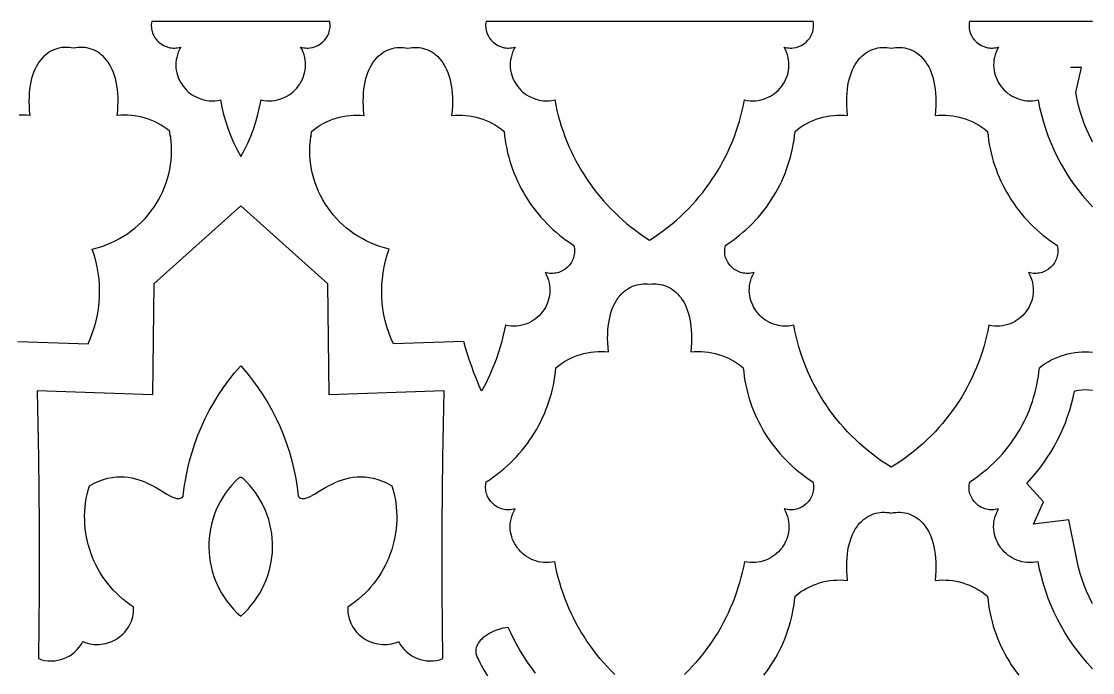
# Model space of a CAD drawing. Extents: x 50 to 3710, y -977 to -877.
# Drawn here: x 2811.5 to 2896.7, y -928.9 to -877.1 of the extents above; entities that cross this region are included whole.
import ezdxf

# ---------------------------------------------------------------- set-up
doc = ezdxf.new("R2010")
doc.units = 0
doc.layers.add('LAYER_1', color=18, linetype='CONTINUOUS')

msp = doc.modelspace()

# ---------------------------------------------------------------- linework, layer by layer
at = {"layer": 'LAYER_1'}
for points in [[(2828.916, -887.839), (2829.208, -887.304), (2829.473, -886.759), (2829.71, -886.205), (2829.922, -885.643), (2830.109, -885.074), (2830.273, -884.497), (2830.413, -883.913), (2830.532, -883.322), (2830.76, -883.364), (2830.984, -883.389), (2831.205, -883.396), (2831.421, -883.387), (2831.632, -883.362), (2831.838, -883.322), (2832.038, -883.268), (2832.232, -883.2), (2832.419, -883.119), (2832.599, -883.025), (2832.771, -882.92), (2832.934, -882.803), (2833.089, -882.675), (2833.235, -882.538), (2833.37, -882.392), (2833.495, -882.237), (2833.61, -882.074), (2833.713, -881.904), (2833.804, -881.727), (2833.883, -881.544), (2833.949, -881.356), (2834.002, -881.163), (2834.041, -880.966), (2834.065, -880.766), (2834.075, -880.563), (2834.07, -880.358), (2834.048, -880.151), (2834.011, -879.944), (2833.956, -879.736), (2833.884, -879.529), (2833.795, -879.323), (2833.687, -879.119), (2833.81, -879.152), (2833.932, -879.176), (2834.053, -879.191), (2834.174, -879.199), (2834.293, -879.198), (2834.41, -879.19), (2834.638, -879.151), (2834.856, -879.085), (2835.062, -878.992), (2835.254, -878.876), (2835.43, -878.738), (2835.588, -878.58), (2835.725, -878.404), (2835.839, -878.213), (2835.929, -878.007), (2835.964, -877.899), (2835.992, -877.789), (2836.013, -877.676), (2836.027, -877.561), (2836.032, -877.444), (2836.03, -877.325), (2836.019, -877.205), (2836, -877.083), (2828.916, -877.083), (2821.832, -877.083), (2821.813, -877.205), (2821.802, -877.325), (2821.8, -877.444), (2821.806, -877.561), (2821.819, -877.676), (2821.84, -877.789), (2821.903, -878.007), (2821.993, -878.213), (2822.108, -878.404), (2822.245, -878.58), (2822.402, -878.738), (2822.578, -878.876), (2822.77, -878.992), (2822.976, -879.085), (2823.195, -879.151), (2823.308, -879.174), (2823.423, -879.19), (2823.54, -879.198), (2823.659, -879.199), (2823.779, -879.191), (2823.9, -879.176), (2824.023, -879.152), (2824.146, -879.119), (2824.038, -879.323), (2823.948, -879.529), (2823.876, -879.736), (2823.822, -879.944), (2823.784, -880.151), (2823.763, -880.358), (2823.757, -880.563), (2823.767, -880.766), (2823.792, -880.966), (2823.83, -881.163), (2823.883, -881.356), (2823.949, -881.544), (2824.028, -881.727), (2824.12, -881.904), (2824.223, -882.074), (2824.337, -882.237), (2824.462, -882.392), (2824.598, -882.538), (2824.743, -882.675), (2824.898, -882.803), (2825.061, -882.92), (2825.233, -883.025), (2825.413, -883.119), (2825.6, -883.2), (2825.794, -883.268), (2825.994, -883.322), (2826.2, -883.362), (2826.412, -883.387), (2826.628, -883.396), (2826.848, -883.389), (2827.073, -883.364), (2827.3, -883.322), (2827.419, -883.913), (2827.56, -884.497), (2827.723, -885.074), (2827.91, -885.643), (2828.122, -886.205), (2828.359, -886.759), (2828.624, -887.304)], [(2861.452, -894.488), (2861.829, -894.241), (2862.197, -893.985), (2862.557, -893.722), (2862.908, -893.451), (2863.251, -893.172), (2863.585, -892.885), (2863.91, -892.591), (2864.227, -892.29), (2864.535, -891.982), (2864.834, -891.667), (2865.124, -891.345), (2865.405, -891.017), (2865.677, -890.682), (2865.939, -890.341), (2866.193, -889.994), (2866.436, -889.641), (2866.671, -889.283), (2866.896, -888.918), (2867.111, -888.548), (2867.317, -888.173), (2867.512, -887.793), (2867.698, -887.408), (2867.875, -887.019), (2868.041, -886.624), (2868.197, -886.225), (2868.342, -885.822), (2868.478, -885.415), (2868.603, -885.004), (2868.718, -884.589), (2868.823, -884.17), (2868.917, -883.748), (2869, -883.322), (2869.228, -883.364), (2869.452, -883.389), (2869.672, -883.396), (2869.889, -883.387), (2870.1, -883.362), (2870.306, -883.322), (2870.506, -883.268), (2870.7, -883.2), (2870.887, -883.119), (2871.067, -883.025), (2871.239, -882.92), (2871.402, -882.803), (2871.557, -882.675), (2871.702, -882.538), (2871.838, -882.392), (2871.963, -882.237), (2872.078, -882.074), (2872.181, -881.904), (2872.272, -881.727), (2872.351, -881.544), (2872.417, -881.356), (2872.47, -881.163), (2872.509, -880.966), (2872.533, -880.766), (2872.543, -880.563), (2872.538, -880.358), (2872.516, -880.151), (2872.479, -879.944), (2872.424, -879.736), (2872.352, -879.529), (2872.263, -879.323), (2872.155, -879.119), (2872.278, -879.152), (2872.4, -879.176), (2872.521, -879.191), (2872.642, -879.199), (2872.76, -879.198), (2872.878, -879.19), (2873.106, -879.151), (2873.324, -879.085), (2873.53, -878.992), (2873.722, -878.876), (2873.898, -878.738), (2874.055, -878.58), (2874.193, -878.404), (2874.307, -878.213), (2874.397, -878.007), (2874.432, -877.899), (2874.46, -877.789), (2874.481, -877.676), (2874.494, -877.561), (2874.5, -877.444), (2874.498, -877.325), (2874.487, -877.205), (2874.468, -877.083), (2848.436, -877.083), (2848.417, -877.205), (2848.406, -877.325), (2848.404, -877.444), (2848.41, -877.561), (2848.423, -877.676), (2848.444, -877.789), (2848.507, -878.007), (2848.597, -878.213), (2848.712, -878.404), (2848.849, -878.58), (2849.006, -878.738), (2849.182, -878.876), (2849.374, -878.992), (2849.58, -879.085), (2849.799, -879.151), (2849.911, -879.174), (2850.027, -879.19), (2850.144, -879.198), (2850.263, -879.199), (2850.383, -879.191), (2850.504, -879.176), (2850.627, -879.152), (2850.75, -879.119), (2850.642, -879.323), (2850.552, -879.529), (2850.48, -879.736), (2850.426, -879.944), (2850.388, -880.151), (2850.367, -880.358), (2850.361, -880.563), (2850.371, -880.766), (2850.396, -880.966), (2850.434, -881.163), (2850.487, -881.356), (2850.553, -881.544), (2850.632, -881.727), (2850.723, -881.904), (2850.827, -882.074), (2850.941, -882.237), (2851.066, -882.392), (2851.202, -882.538), (2851.347, -882.675), (2851.502, -882.803), (2851.665, -882.92), (2851.837, -883.025), (2852.017, -883.119), (2852.204, -883.2), (2852.398, -883.268), (2852.598, -883.322), (2852.804, -883.362), (2853.016, -883.387), (2853.232, -883.396), (2853.452, -883.389), (2853.677, -883.364), (2853.904, -883.322), (2853.988, -883.748), (2854.082, -884.17), (2854.186, -884.589), (2854.301, -885.004), (2854.426, -885.415), (2854.562, -885.822), (2854.708, -886.225), (2854.864, -886.624), (2855.03, -887.019), (2855.206, -887.408), (2855.392, -887.793), (2855.588, -888.173), (2855.793, -888.548), (2856.008, -888.918), (2856.233, -889.283), (2856.468, -889.641), (2856.712, -889.994), (2856.965, -890.341), (2857.227, -890.682), (2857.499, -891.017), (2857.78, -891.345), (2858.07, -891.667), (2858.369, -891.982), (2858.677, -892.29), (2858.994, -892.591), (2859.319, -892.885), (2859.654, -893.172), (2859.996, -893.451), (2860.348, -893.722), (2860.707, -893.985), (2861.076, -894.241)], [(2848.077, -906.496), (2847.868, -906.013), (2847.668, -905.525), (2847.477, -905.034), (2847.295, -904.54), (2847.122, -904.042), (2846.958, -903.541), (2846.804, -903.038), (2846.659, -902.531), (2841.066, -902.734), (2840.87, -902.285), (2840.697, -901.829), (2840.547, -901.366), (2840.421, -900.899), (2840.317, -900.427), (2840.238, -899.951), (2840.181, -899.473), (2840.148, -898.993), (2840.139, -898.512), (2840.153, -898.031), (2840.19, -897.55), (2840.252, -897.071), (2840.336, -896.595), (2840.445, -896.122), (2840.577, -895.652), (2840.733, -895.188), (2840.35, -895.091), (2839.975, -894.977), (2839.61, -894.846), (2839.253, -894.7), (2838.907, -894.538), (2838.571, -894.361), (2838.245, -894.17), (2837.929, -893.966), (2837.625, -893.747), (2837.333, -893.516), (2837.052, -893.273), (2836.784, -893.018), (2836.528, -892.751), (2836.285, -892.473), (2836.055, -892.186), (2835.838, -891.888), (2835.636, -891.581), (2835.448, -891.265), (2835.274, -890.941), (2835.116, -890.609), (2834.972, -890.269), (2834.845, -889.923), (2834.733, -889.57), (2834.638, -889.212), (2834.559, -888.848), (2834.498, -888.479), (2834.454, -888.106), (2834.427, -887.729), (2834.419, -887.349), (2834.429, -886.966), (2834.458, -886.581), (2834.506, -886.194), (2834.506, -886.269), (2834.519, -886.202), (2834.558, -885.829), (2834.779, -885.652), (2835.007, -885.488), (2835.243, -885.335), (2835.485, -885.196), (2835.734, -885.069), (2835.988, -884.956), (2836.248, -884.855), (2836.513, -884.768), (2836.782, -884.694), (2837.054, -884.634), (2837.33, -884.588), (2837.608, -884.556), (2837.888, -884.538), (2838.17, -884.534), (2838.452, -884.544), (2838.735, -884.569), (2838.7, -884.181), (2838.679, -883.808), (2838.672, -883.451), (2838.677, -883.109), (2838.696, -882.783), (2838.726, -882.471), (2838.769, -882.174), (2838.822, -881.893), (2838.886, -881.625), (2838.96, -881.373), (2839.045, -881.134), (2839.138, -880.91), (2839.24, -880.7), (2839.351, -880.504), (2839.469, -880.322), (2839.595, -880.154), (2839.728, -879.999), (2839.867, -879.857), (2840.012, -879.729), (2840.162, -879.614), (2840.318, -879.512), (2840.477, -879.423), (2840.641, -879.347), (2840.809, -879.283), (2840.979, -879.232), (2841.153, -879.193), (2841.328, -879.167), (2841.505, -879.152), (2841.682, -879.15), (2841.861, -879.159), (2842.04, -879.18), (2842.218, -879.212), (2842.397, -879.18), (2842.576, -879.159), (2842.754, -879.15), (2842.932, -879.152), (2843.109, -879.167), (2843.284, -879.193), (2843.457, -879.232), (2843.628, -879.283), (2843.795, -879.347), (2843.959, -879.423), (2844.119, -879.512), (2844.275, -879.614), (2844.425, -879.729), (2844.57, -879.857), (2844.709, -879.999), (2844.842, -880.154), (2844.968, -880.322), (2845.086, -880.504), (2845.196, -880.7), (2845.299, -880.91), (2845.392, -881.134), (2845.476, -881.373), (2845.551, -881.625), (2845.615, -881.893), (2845.668, -882.174), (2845.71, -882.471), (2845.741, -882.783), (2845.759, -883.109), (2845.765, -883.451), (2845.757, -883.808), (2845.736, -884.181), (2845.701, -884.569), (2845.984, -884.544), (2846.267, -884.534), (2846.549, -884.538), (2846.829, -884.556), (2847.107, -884.588), (2847.382, -884.634), (2847.655, -884.694), (2847.924, -884.768), (2848.188, -884.855), (2848.448, -884.956), (2848.703, -885.069), (2848.952, -885.196), (2849.194, -885.335), (2849.43, -885.488), (2849.658, -885.652), (2849.878, -885.829), (2849.914, -886.175), (2849.96, -886.519), (2850.016, -886.86), (2850.081, -887.199), (2850.156, -887.535), (2850.241, -887.868), (2850.335, -888.198), (2850.438, -888.524), (2850.55, -888.847), (2850.672, -889.167), (2850.802, -889.482), (2850.941, -889.794), (2851.089, -890.101), (2851.246, -890.404), (2851.411, -890.702), (2851.585, -890.995), (2851.767, -891.284), (2851.957, -891.567), (2852.155, -891.845), (2852.361, -892.118), (2852.575, -892.385), (2852.797, -892.646), (2853.027, -892.902), (2853.264, -893.151), (2853.508, -893.393), (2853.76, -893.629), (2854.019, -893.859), (2854.285, -894.082), (2854.559, -894.297), (2854.839, -894.505), (2855.126, -894.706), (2855.419, -894.9), (2855.447, -895.026), (2855.466, -895.151), (2855.475, -895.274), (2855.476, -895.396), (2855.469, -895.517), (2855.453, -895.634), (2855.43, -895.75), (2855.399, -895.863), (2855.361, -895.972), (2855.315, -896.079), (2855.205, -896.281), (2855.07, -896.466), (2854.913, -896.634), (2854.736, -896.78), (2854.541, -896.904), (2854.331, -897.003), (2854.221, -897.043), (2854.108, -897.075), (2853.993, -897.1), (2853.874, -897.118), (2853.754, -897.128), (2853.632, -897.13), (2853.508, -897.123), (2853.384, -897.108), (2853.258, -897.083), (2853.131, -897.05), (2853.239, -897.254), (2853.329, -897.46), (2853.401, -897.667), (2853.455, -897.874), (2853.493, -898.082), (2853.514, -898.288), (2853.52, -898.493), (2853.51, -898.696), (2853.485, -898.897), (2853.446, -899.094), (2853.394, -899.286), (2853.328, -899.475), (2853.249, -899.657), (2853.157, -899.834), (2853.054, -900.005), (2852.94, -900.167), (2852.815, -900.322), (2852.679, -900.469), (2852.534, -900.606), (2852.379, -900.733), (2852.215, -900.85), (2852.044, -900.956), (2851.864, -901.049), (2851.677, -901.13), (2851.483, -901.199), (2851.283, -901.253), (2851.077, -901.293), (2850.865, -901.318), (2850.649, -901.327), (2850.429, -901.319), (2850.204, -901.295), (2849.976, -901.253), (2849.835, -901.945), (2849.666, -902.628), (2849.469, -903.301), (2849.244, -903.964), (2848.992, -904.616), (2848.714, -905.255), (2848.409, -905.883)], [(2880.685, -879.212), (2880.863, -879.18), (2881.042, -879.159), (2881.221, -879.15), (2881.399, -879.152), (2881.575, -879.167), (2881.751, -879.193), (2881.924, -879.232), (2882.094, -879.283), (2882.262, -879.347), (2882.426, -879.423), (2882.586, -879.512), (2882.741, -879.614), (2882.891, -879.729), (2883.036, -879.857), (2883.176, -879.999), (2883.308, -880.154), (2883.434, -880.322), (2883.552, -880.504), (2883.663, -880.7), (2883.765, -880.91), (2883.859, -881.134), (2883.943, -881.373), (2884.017, -881.625), (2884.081, -881.893), (2884.135, -882.174), (2884.177, -882.471), (2884.207, -882.783), (2884.226, -883.109), (2884.231, -883.451), (2884.224, -883.808), (2884.203, -884.181), (2884.168, -884.569), (2884.451, -884.544), (2884.733, -884.534), (2885.015, -884.538), (2885.295, -884.556), (2885.573, -884.588), (2885.849, -884.634), (2886.121, -884.694), (2886.39, -884.768), (2886.655, -884.855), (2886.915, -884.956), (2887.169, -885.069), (2887.418, -885.196), (2887.661, -885.335), (2887.896, -885.488), (2888.124, -885.652), (2888.345, -885.829), (2888.381, -886.175), (2888.427, -886.519), (2888.482, -886.86), (2888.548, -887.199), (2888.623, -887.535), (2888.707, -887.868), (2888.801, -888.198), (2888.904, -888.524), (2889.017, -888.847), (2889.138, -889.167), (2889.269, -889.482), (2889.408, -889.794), (2889.556, -890.101), (2889.713, -890.404), (2889.878, -890.702), (2890.051, -890.995), (2890.233, -891.284), (2890.423, -891.567), (2890.622, -891.845), (2890.828, -892.118), (2891.042, -892.385), (2891.264, -892.646), (2891.493, -892.902), (2891.73, -893.151), (2891.975, -893.393), (2892.227, -893.629), (2892.486, -893.859), (2892.752, -894.082), (2893.025, -894.297), (2893.305, -894.505), (2893.592, -894.706), (2893.886, -894.9), (2893.914, -895.026), (2893.932, -895.151), (2893.942, -895.274), (2893.943, -895.396), (2893.935, -895.517), (2893.92, -895.634), (2893.896, -895.75), (2893.865, -895.863), (2893.827, -895.972), (2893.782, -896.079), (2893.671, -896.281), (2893.537, -896.466), (2893.379, -896.634), (2893.202, -896.78), (2893.008, -896.904), (2892.798, -897.003), (2892.688, -897.043), (2892.575, -897.075), (2892.459, -897.1), (2892.341, -897.118), (2892.221, -897.128), (2892.099, -897.13), (2891.975, -897.123), (2891.85, -897.108), (2891.724, -897.083), (2891.598, -897.05), (2891.706, -897.254), (2891.795, -897.46), (2891.867, -897.667), (2891.922, -897.874), (2891.959, -898.082), (2891.981, -898.288), (2891.986, -898.493), (2891.976, -898.696), (2891.952, -898.897), (2891.913, -899.094), (2891.86, -899.286), (2891.794, -899.475), (2891.715, -899.657), (2891.624, -899.834), (2891.521, -900.005), (2891.406, -900.167), (2891.281, -900.322), (2891.146, -900.469), (2891, -900.606), (2890.845, -900.733), (2890.682, -900.85), (2890.51, -900.956), (2890.33, -901.049), (2890.143, -901.13), (2889.949, -901.199), (2889.749, -901.253), (2889.543, -901.293), (2889.332, -901.318), (2889.116, -901.327), (2888.895, -901.319), (2888.671, -901.295), (2888.443, -901.253), (2888.358, -901.686), (2888.262, -902.115), (2888.156, -902.541), (2888.038, -902.962), (2887.91, -903.38), (2887.771, -903.794), (2887.621, -904.204), (2887.461, -904.609), (2887.291, -905.01), (2887.11, -905.405), (2886.919, -905.796), (2886.718, -906.182), (2886.507, -906.562), (2886.286, -906.937), (2886.055, -907.306), (2885.814, -907.669), (2885.563, -908.027), (2885.302, -908.378), (2885.032, -908.723), (2884.753, -909.061), (2884.464, -909.393), (2884.165, -909.718), (2883.858, -910.035), (2883.541, -910.346), (2883.215, -910.649), (2882.88, -910.945), (2882.536, -911.233), (2882.183, -911.513), (2881.821, -911.785), (2881.451, -912.048), (2881.072, -912.304), (2880.685, -912.551), (2880.297, -912.304), (2879.918, -912.048), (2879.548, -911.785), (2879.187, -911.513), (2878.834, -911.233), (2878.49, -910.945), (2878.155, -910.649), (2877.829, -910.346), (2877.512, -910.035), (2877.204, -909.718), (2876.906, -909.393), (2876.617, -909.061), (2876.337, -908.723), (2876.067, -908.378), (2875.807, -908.027), (2875.556, -907.669), (2875.315, -907.306), (2875.084, -906.937), (2874.863, -906.562), (2874.651, -906.182), (2874.45, -905.796), (2874.259, -905.405), (2874.079, -905.01), (2873.908, -904.609), (2873.748, -904.204), (2873.599, -903.794), (2873.46, -903.38), (2873.331, -902.962), (2873.214, -902.541), (2873.107, -902.115), (2873.011, -901.686), (2872.927, -901.253), (2872.699, -901.295), (2872.475, -901.319), (2872.254, -901.327), (2872.038, -901.318), (2871.826, -901.293), (2871.62, -901.253), (2871.42, -901.199), (2871.226, -901.13), (2871.039, -901.049), (2870.86, -900.956), (2870.688, -900.85), (2870.524, -900.733), (2870.369, -900.606), (2870.224, -900.469), (2870.089, -900.322), (2869.963, -900.167), (2869.849, -900.005), (2869.746, -899.834), (2869.655, -899.657), (2869.576, -899.475), (2869.51, -899.286), (2869.457, -899.094), (2869.418, -898.897), (2869.393, -898.696), (2869.383, -898.493), (2869.389, -898.288), (2869.41, -898.082), (2869.448, -897.874), (2869.503, -897.667), (2869.574, -897.46), (2869.664, -897.254), (2869.772, -897.05), (2869.645, -897.083), (2869.52, -897.108), (2869.395, -897.123), (2869.271, -897.13), (2869.149, -897.128), (2869.029, -897.118), (2868.911, -897.1), (2868.795, -897.075), (2868.682, -897.043), (2868.572, -897.003), (2868.362, -896.904), (2868.167, -896.78), (2867.99, -896.634), (2867.833, -896.466), (2867.698, -896.281), (2867.588, -896.079), (2867.543, -895.972), (2867.504, -895.863), (2867.473, -895.75), (2867.45, -895.634), (2867.434, -895.517), (2867.427, -895.396), (2867.428, -895.274), (2867.437, -895.151), (2867.456, -895.026), (2867.484, -894.9), (2867.778, -894.706), (2868.064, -894.505), (2868.345, -894.297), (2868.618, -894.082), (2868.884, -893.859), (2869.143, -893.629), (2869.395, -893.393), (2869.639, -893.151), (2869.876, -892.902), (2870.106, -892.646), (2870.328, -892.385), (2870.542, -892.118), (2870.748, -891.845), (2870.946, -891.567), (2871.136, -891.284), (2871.318, -890.995), (2871.492, -890.702), (2871.657, -890.404), (2871.814, -890.101), (2871.962, -889.794), (2872.101, -889.482), (2872.231, -889.167), (2872.353, -888.847), (2872.465, -888.524), (2872.568, -888.198), (2872.662, -887.868), (2872.747, -887.535), (2872.822, -887.199), (2872.887, -886.86), (2872.943, -886.519), (2872.989, -886.175), (2873.025, -885.829), (2873.245, -885.652), (2873.473, -885.488), (2873.709, -885.335), (2873.952, -885.196), (2874.2, -885.069), (2874.455, -884.956), (2874.715, -884.855), (2874.979, -884.768), (2875.248, -884.694), (2875.521, -884.634), (2875.796, -884.588), (2876.074, -884.556), (2876.355, -884.538), (2876.636, -884.534), (2876.919, -884.544), (2877.202, -884.569), (2877.167, -884.181), (2877.146, -883.808), (2877.138, -883.451), (2877.144, -883.109), (2877.162, -882.783), (2877.193, -882.471), (2877.235, -882.174), (2877.288, -881.893), (2877.353, -881.625), (2877.427, -881.373), (2877.511, -881.134), (2877.604, -880.91), (2877.707, -880.7), (2877.817, -880.504), (2877.936, -880.322), (2878.061, -880.154), (2878.194, -879.999), (2878.333, -879.857), (2878.478, -879.729), (2878.629, -879.614), (2878.784, -879.512), (2878.944, -879.423), (2879.108, -879.347), (2879.275, -879.283), (2879.446, -879.232), (2879.619, -879.193), (2879.794, -879.167), (2879.971, -879.152), (2880.149, -879.15), (2880.328, -879.159), (2880.506, -879.18)], [(2880.685, -879.212), (2880.863, -879.18), (2881.042, -879.159), (2881.221, -879.15), (2881.399, -879.152), (2881.575, -879.167), (2881.751, -879.193), (2881.924, -879.232), (2882.094, -879.283), (2882.262, -879.347), (2882.426, -879.423), (2882.586, -879.512), (2882.741, -879.614), (2882.891, -879.729), (2883.036, -879.857), (2883.176, -879.999), (2883.308, -880.154), (2883.434, -880.322), (2883.552, -880.504), (2883.663, -880.7), (2883.765, -880.91), (2883.859, -881.134), (2883.943, -881.373), (2884.017, -881.625), (2884.081, -881.893), (2884.135, -882.174), (2884.177, -882.471), (2884.207, -882.783), (2884.226, -883.109), (2884.231, -883.451), (2884.224, -883.808), (2884.203, -884.181), (2884.168, -884.569), (2884.451, -884.544), (2884.733, -884.534), (2885.015, -884.538), (2885.295, -884.556), (2885.573, -884.588), (2885.849, -884.634), (2886.121, -884.694), (2886.39, -884.768), (2886.655, -884.855), (2886.915, -884.956), (2887.169, -885.069), (2887.418, -885.196), (2887.661, -885.335), (2887.896, -885.488), (2888.124, -885.652), (2888.345, -885.829), (2888.381, -886.175), (2888.427, -886.519), (2888.482, -886.86), (2888.548, -887.199), (2888.623, -887.535), (2888.707, -887.868), (2888.801, -888.198), (2888.904, -888.524), (2889.017, -888.847), (2889.138, -889.167), (2889.269, -889.482), (2889.408, -889.794), (2889.556, -890.101), (2889.713, -890.404), (2889.878, -890.702), (2890.051, -890.995), (2890.233, -891.284), (2890.423, -891.567), (2890.622, -891.845), (2890.828, -892.118), (2891.042, -892.385), (2891.264, -892.646), (2891.493, -892.902), (2891.73, -893.151), (2891.975, -893.393), (2892.227, -893.629), (2892.486, -893.859), (2892.752, -894.082), (2893.025, -894.297), (2893.305, -894.505), (2893.592, -894.706), (2893.886, -894.9), (2893.914, -895.026), (2893.932, -895.151), (2893.942, -895.274), (2893.943, -895.396), (2893.935, -895.517), (2893.92, -895.634), (2893.896, -895.75), (2893.865, -895.863), (2893.827, -895.972), (2893.782, -896.079), (2893.671, -896.281), (2893.537, -896.466), (2893.379, -896.634), (2893.202, -896.78), (2893.008, -896.904), (2892.798, -897.003), (2892.688, -897.043), (2892.575, -897.075), (2892.459, -897.1), (2892.341, -897.118), (2892.221, -897.128), (2892.099, -897.13), (2891.975, -897.123), (2891.85, -897.108), (2891.724, -897.083), (2891.598, -897.05), (2891.706, -897.254), (2891.795, -897.46), (2891.867, -897.667), (2891.922, -897.874), (2891.959, -898.082), (2891.981, -898.288), (2891.986, -898.493), (2891.976, -898.696), (2891.952, -898.897), (2891.913, -899.094), (2891.86, -899.286), (2891.794, -899.475), (2891.715, -899.657), (2891.624, -899.834), (2891.521, -900.005), (2891.406, -900.167), (2891.281, -900.322), (2891.146, -900.469), (2891, -900.606), (2890.845, -900.733), (2890.682, -900.85), (2890.51, -900.956), (2890.33, -901.049), (2890.143, -901.13), (2889.949, -901.199), (2889.749, -901.253), (2889.543, -901.293), (2889.332, -901.318), (2889.116, -901.327), (2888.895, -901.319), (2888.671, -901.295), (2888.443, -901.253), (2888.358, -901.686), (2888.262, -902.115), (2888.156, -902.541), (2888.038, -902.962), (2887.91, -903.38), (2887.771, -903.794), (2887.621, -904.204), (2887.461, -904.609), (2887.291, -905.01), (2887.11, -905.405), (2886.919, -905.796), (2886.718, -906.182), (2886.507, -906.562), (2886.286, -906.937), (2886.055, -907.306), (2885.814, -907.669), (2885.563, -908.027), (2885.302, -908.378), (2885.032, -908.723), (2884.753, -909.061), (2884.464, -909.393), (2884.165, -909.718), (2883.858, -910.035), (2883.541, -910.346), (2883.215, -910.649), (2882.88, -910.945), (2882.536, -911.233), (2882.183, -911.513), (2881.821, -911.785), (2881.451, -912.048), (2881.072, -912.304), (2880.685, -912.551), (2880.297, -912.304), (2879.918, -912.048), (2879.548, -911.785), (2879.187, -911.513), (2878.834, -911.233), (2878.49, -910.945), (2878.155, -910.649), (2877.829, -910.346), (2877.512, -910.035), (2877.204, -909.718), (2876.906, -909.393), (2876.617, -909.061), (2876.337, -908.723), (2876.067, -908.378), (2875.807, -908.027), (2875.556, -907.669), (2875.315, -907.306), (2875.084, -906.937), (2874.863, -906.562), (2874.651, -906.182), (2874.45, -905.796), (2874.259, -905.405), (2874.079, -905.01), (2873.908, -904.609), (2873.748, -904.204), (2873.599, -903.794), (2873.46, -903.38), (2873.331, -902.962), (2873.214, -902.541), (2873.107, -902.115), (2873.011, -901.686), (2872.927, -901.253), (2872.699, -901.295), (2872.475, -901.319), (2872.254, -901.327), (2872.038, -901.318), (2871.826, -901.293), (2871.62, -901.253), (2871.42, -901.199), (2871.226, -901.13), (2871.039, -901.049), (2870.86, -900.956), (2870.688, -900.85), (2870.524, -900.733), (2870.369, -900.606), (2870.224, -900.469), (2870.089, -900.322), (2869.963, -900.167), (2869.849, -900.005), (2869.746, -899.834), (2869.655, -899.657), (2869.576, -899.475), (2869.51, -899.286), (2869.457, -899.094), (2869.418, -898.897), (2869.393, -898.696), (2869.383, -898.493), (2869.389, -898.288), (2869.41, -898.082), (2869.448, -897.874), (2869.503, -897.667), (2869.574, -897.46), (2869.664, -897.254), (2869.772, -897.05), (2869.645, -897.083), (2869.52, -897.108), (2869.395, -897.123), (2869.271, -897.13), (2869.149, -897.128), (2869.029, -897.118), (2868.911, -897.1), (2868.795, -897.075), (2868.682, -897.043), (2868.572, -897.003), (2868.362, -896.904), (2868.167, -896.78), (2867.99, -896.634), (2867.833, -896.466), (2867.698, -896.281), (2867.588, -896.079), (2867.543, -895.972), (2867.504, -895.863), (2867.473, -895.75), (2867.45, -895.634), (2867.434, -895.517), (2867.427, -895.396), (2867.428, -895.274), (2867.437, -895.151), (2867.456, -895.026), (2867.484, -894.9), (2867.778, -894.706), (2868.064, -894.505), (2868.345, -894.297), (2868.618, -894.082), (2868.884, -893.859), (2869.143, -893.629), (2869.395, -893.393), (2869.639, -893.151), (2869.876, -892.902), (2870.106, -892.646), (2870.328, -892.385), (2870.542, -892.118), (2870.748, -891.845), (2870.946, -891.567), (2871.136, -891.284), (2871.318, -890.995), (2871.492, -890.702), (2871.657, -890.404), (2871.814, -890.101), (2871.962, -889.794), (2872.101, -889.482), (2872.231, -889.167), (2872.353, -888.847), (2872.465, -888.524), (2872.568, -888.198), (2872.662, -887.868), (2872.747, -887.535), (2872.822, -887.199), (2872.887, -886.86), (2872.943, -886.519), (2872.989, -886.175), (2873.025, -885.829), (2873.245, -885.652), (2873.473, -885.488), (2873.709, -885.335), (2873.952, -885.196), (2874.2, -885.069), (2874.455, -884.956), (2874.715, -884.855), (2874.979, -884.768), (2875.248, -884.694), (2875.521, -884.634), (2875.796, -884.588), (2876.074, -884.556), (2876.355, -884.538), (2876.636, -884.534), (2876.919, -884.544), (2877.202, -884.569), (2877.167, -884.181), (2877.146, -883.808), (2877.138, -883.451), (2877.144, -883.109), (2877.162, -882.783), (2877.193, -882.471), (2877.235, -882.174), (2877.288, -881.893), (2877.353, -881.625), (2877.427, -881.373), (2877.511, -881.134), (2877.604, -880.91), (2877.707, -880.7), (2877.817, -880.504), (2877.936, -880.322), (2878.061, -880.154), (2878.194, -879.999), (2878.333, -879.857), (2878.478, -879.729), (2878.629, -879.614), (2878.784, -879.512), (2878.944, -879.423), (2879.108, -879.347), (2879.275, -879.283), (2879.446, -879.232), (2879.619, -879.193), (2879.794, -879.167), (2879.971, -879.152), (2880.149, -879.15), (2880.328, -879.159), (2880.506, -879.18)], [(2828.916, -904.473), (2829.396, -905.031), (2829.851, -905.605), (2830.281, -906.194), (2830.685, -906.796), (2831.063, -907.411), (2831.416, -908.04), (2831.743, -908.68), (2832.044, -909.331), (2832.319, -909.992), (2832.567, -910.663), (2832.789, -911.344), (2832.984, -912.033), (2833.153, -912.729), (2833.295, -913.432), (2833.409, -914.142), (2833.497, -914.857), (2833.585, -914.945), (2833.682, -915.003), (2833.788, -915.035), (2833.903, -915.041), (2834.027, -915.025), (2834.161, -914.987), (2834.304, -914.932), (2834.456, -914.86), (2834.788, -914.677), (2835.158, -914.456), (2835.565, -914.214), (2836.01, -913.969), (2836.246, -913.851), (2836.492, -913.738), (2836.748, -913.634), (2837.014, -913.54), (2837.289, -913.459), (2837.573, -913.392), (2837.867, -913.342), (2838.171, -913.312), (2838.485, -913.302), (2838.809, -913.316), (2839.142, -913.356), (2839.485, -913.423), (2839.838, -913.521), (2840.2, -913.651), (2840.573, -913.816), (2840.955, -914.017), (2841.053, -914.358), (2841.136, -914.701), (2841.204, -915.044), (2841.258, -915.388), (2841.297, -915.733), (2841.322, -916.077), (2841.333, -916.42), (2841.33, -916.763), (2841.313, -917.104), (2841.283, -917.443), (2841.239, -917.78), (2841.181, -918.115), (2841.111, -918.447), (2841.027, -918.775), (2840.93, -919.1), (2840.821, -919.42), (2840.699, -919.736), (2840.564, -920.047), (2840.417, -920.353), (2840.257, -920.654), (2840.086, -920.948), (2839.902, -921.236), (2839.707, -921.517), (2839.5, -921.791), (2839.281, -922.057), (2839.051, -922.315), (2838.81, -922.565), (2838.557, -922.806), (2838.294, -923.038), (2838.02, -923.261), (2837.735, -923.473), (2837.439, -923.676), (2837.438, -923.871), (2837.449, -924.062), (2837.473, -924.249), (2837.509, -924.431), (2837.556, -924.608), (2837.614, -924.78), (2837.682, -924.946), (2837.761, -925.107), (2837.849, -925.261), (2837.947, -925.409), (2838.053, -925.55), (2838.167, -925.684), (2838.289, -925.811), (2838.419, -925.93), (2838.555, -926.041), (2838.698, -926.143), (2838.847, -926.237), (2839.001, -926.322), (2839.16, -926.398), (2839.324, -926.464), (2839.493, -926.521), (2839.665, -926.567), (2839.84, -926.603), (2840.018, -926.628), (2840.198, -926.642), (2840.38, -926.645), (2840.564, -926.636), (2840.749, -926.615), (2840.934, -926.582), (2841.119, -926.536), (2841.304, -926.477), (2841.488, -926.405), (2841.617, -926.638), (2841.766, -926.854), (2841.932, -927.053), (2842.115, -927.233), (2842.312, -927.395), (2842.523, -927.538), (2842.745, -927.66), (2842.977, -927.762), (2843.217, -927.844), (2843.464, -927.903), (2843.717, -927.94), (2843.973, -927.954), (2844.232, -927.945), (2844.491, -927.912), (2844.749, -927.854), (2845.005, -927.77), (2844.97, -925.106), (2844.949, -922.442), (2844.941, -919.778), (2844.948, -917.114), (2844.968, -914.45), (2845.002, -911.786), (2845.05, -909.122), (2845.111, -906.458), (2835.947, -906.773), (2835.841, -897.954), (2828.916, -891.76), (2821.992, -897.954), (2821.885, -906.773), (2812.721, -906.458), (2812.783, -909.122), (2812.831, -911.786), (2812.865, -914.45), (2812.885, -917.114), (2812.891, -919.778), (2812.884, -922.442), (2812.863, -925.106), (2812.828, -927.77), (2813.083, -927.854), (2813.342, -927.912), (2813.601, -927.945), (2813.859, -927.954), (2814.116, -927.94), (2814.368, -927.903), (2814.615, -927.844), (2814.856, -927.762), (2815.088, -927.66), (2815.31, -927.538), (2815.52, -927.395), (2815.717, -927.233), (2815.9, -927.053), (2816.066, -926.854), (2816.215, -926.638), (2816.344, -926.405), (2816.528, -926.477), (2816.713, -926.536), (2816.899, -926.582), (2817.084, -926.615), (2817.268, -926.636), (2817.452, -926.645), (2817.634, -926.642), (2817.815, -926.628), (2817.993, -926.603), (2818.168, -926.567), (2818.34, -926.521), (2818.508, -926.464), (2818.672, -926.398), (2818.831, -926.322), (2818.986, -926.237), (2819.134, -926.143), (2819.277, -926.041), (2819.414, -925.93), (2819.543, -925.811), (2819.665, -925.684), (2819.78, -925.55), (2819.886, -925.409), (2819.983, -925.261), (2820.071, -925.107), (2820.15, -924.946), (2820.218, -924.78), (2820.277, -924.608), (2820.324, -924.431), (2820.359, -924.249), (2820.383, -924.062), (2820.395, -923.871), (2820.393, -923.676), (2820.098, -923.473), (2819.813, -923.261), (2819.538, -923.038), (2819.275, -922.806), (2819.023, -922.565), (2818.781, -922.315), (2818.551, -922.057), (2818.333, -921.791), (2818.126, -921.517), (2817.93, -921.236), (2817.747, -920.948), (2817.575, -920.654), (2817.416, -920.353), (2817.269, -920.047), (2817.134, -919.736), (2817.012, -919.42), (2816.902, -919.1), (2816.805, -918.775), (2816.722, -918.447), (2816.651, -918.115), (2816.594, -917.78), (2816.55, -917.443), (2816.519, -917.104), (2816.502, -916.763), (2816.499, -916.42), (2816.51, -916.077), (2816.535, -915.733), (2816.575, -915.388), (2816.628, -915.044), (2816.696, -914.701), (2816.779, -914.358), (2816.877, -914.017), (2817.259, -913.816), (2817.632, -913.651), (2817.995, -913.521), (2818.348, -913.423), (2818.691, -913.356), (2819.024, -913.316), (2819.347, -913.302), (2819.661, -913.312), (2819.965, -913.342), (2820.259, -913.392), (2820.544, -913.459), (2820.819, -913.54), (2821.084, -913.634), (2821.34, -913.738), (2821.586, -913.851), (2821.823, -913.969), (2822.268, -914.214), (2822.675, -914.456), (2823.044, -914.677), (2823.376, -914.86), (2823.529, -914.932), (2823.671, -914.987), (2823.805, -915.025), (2823.929, -915.041), (2824.045, -915.035), (2824.151, -915.003), (2824.248, -914.945), (2824.336, -914.857), (2824.423, -914.142), (2824.538, -913.432), (2824.679, -912.729), (2824.848, -912.033), (2825.043, -911.344), (2825.265, -910.663), (2825.514, -909.992), (2825.789, -909.331), (2826.089, -908.68), (2826.416, -908.04), (2826.769, -907.411), (2827.148, -906.796), (2827.552, -906.194), (2827.981, -905.605), (2828.436, -905.031)], [(2828.916, -924.39), (2829.217, -924.112), (2829.499, -923.822), (2829.762, -923.521), (2830.006, -923.21), (2830.231, -922.889), (2830.437, -922.559), (2830.624, -922.221), (2830.792, -921.876), (2830.941, -921.524), (2831.071, -921.166), (2831.182, -920.804), (2831.274, -920.437), (2831.347, -920.067), (2831.401, -919.695), (2831.435, -919.32), (2831.451, -918.945), (2831.447, -918.569), (2831.425, -918.193), (2831.383, -917.819), (2831.322, -917.447), (2831.241, -917.078), (2831.142, -916.712), (2831.023, -916.351), (2830.886, -915.995), (2830.729, -915.645), (2830.552, -915.301), (2830.357, -914.965), (2830.142, -914.637), (2829.908, -914.318), (2829.655, -914.009), (2829.382, -913.711), (2829.09, -913.424), (2829.068, -913.404), (2829.038, -913.387), (2828.991, -913.372), (2828.916, -913.361), (2828.842, -913.372), (2828.794, -913.387), (2828.742, -913.424), (2828.45, -913.711), (2828.178, -914.009), (2827.924, -914.318), (2827.69, -914.637), (2827.476, -914.965), (2827.28, -915.301), (2827.104, -915.645), (2826.947, -915.995), (2826.809, -916.351), (2826.69, -916.712), (2826.591, -917.078), (2826.511, -917.447), (2826.45, -917.819), (2826.408, -918.193), (2826.385, -918.569), (2826.382, -918.945), (2826.397, -919.32), (2826.432, -919.695), (2826.485, -920.067), (2826.558, -920.437), (2826.65, -920.804), (2826.761, -921.166), (2826.891, -921.524), (2827.04, -921.876), (2827.208, -922.221), (2827.395, -922.559), (2827.601, -922.889), (2827.826, -923.21), (2828.07, -923.521), (2828.333, -923.822), (2828.615, -924.112)]]:
    msp.add_lwpolyline(points, close=True, dxfattribs=at)
for points in [[(2896.701, -877.083), (2886.901, -877.083), (2886.882, -877.205), (2886.872, -877.325), (2886.87, -877.444), (2886.875, -877.561), (2886.889, -877.676), (2886.91, -877.789), (2886.973, -878.007), (2887.063, -878.213), (2887.177, -878.404), (2887.314, -878.58), (2887.472, -878.738), (2887.647, -878.876), (2887.84, -878.992), (2888.046, -879.085), (2888.264, -879.151), (2888.377, -879.174), (2888.492, -879.19), (2888.609, -879.198), (2888.728, -879.199), (2888.848, -879.191), (2888.97, -879.176), (2889.092, -879.152), (2889.215, -879.119), (2889.107, -879.323), (2889.017, -879.529), (2888.946, -879.736), (2888.891, -879.944), (2888.853, -880.151), (2888.832, -880.358), (2888.827, -880.563), (2888.836, -880.766), (2888.861, -880.966), (2888.9, -881.163), (2888.953, -881.356), (2889.019, -881.544), (2889.098, -881.727), (2889.189, -881.904), (2889.292, -882.074), (2889.406, -882.237), (2889.532, -882.392), (2889.667, -882.538), (2889.813, -882.675), (2889.967, -882.803), (2890.131, -882.92), (2890.303, -883.025), (2890.482, -883.119), (2890.669, -883.2), (2890.863, -883.268), (2891.064, -883.322), (2891.27, -883.362), (2891.481, -883.387), (2891.697, -883.396), (2891.918, -883.389), (2892.142, -883.364), (2892.37, -883.322), (2892.49, -883.921), (2892.632, -884.513), (2892.794, -885.098), (2892.977, -885.675), (2893.18, -886.244), (2893.404, -886.805), (2893.647, -887.356), (2893.91, -887.899), (2894.193, -888.431), (2894.495, -888.953), (2894.816, -889.464), (2895.156, -889.964), (2895.515, -890.452), (2895.892, -890.928), (2896.287, -891.391), (2896.701, -891.842)], [(2811.173, -902.531), (2816.766, -902.734), (2816.963, -902.285), (2817.136, -901.829), (2817.285, -901.366), (2817.412, -900.899), (2817.515, -900.427), (2817.595, -899.951), (2817.651, -899.473), (2817.684, -898.993), (2817.694, -898.512), (2817.68, -898.031), (2817.642, -897.55), (2817.581, -897.071), (2817.496, -896.595), (2817.387, -896.122), (2817.255, -895.652), (2817.099, -895.188), (2817.483, -895.091), (2817.857, -894.977), (2818.223, -894.846), (2818.579, -894.7), (2818.926, -894.538), (2819.262, -894.361), (2819.588, -894.17), (2819.903, -893.966), (2820.207, -893.747), (2820.499, -893.516), (2820.78, -893.273), (2821.049, -893.018), (2821.305, -892.751), (2821.548, -892.473), (2821.778, -892.186), (2821.994, -891.888), (2822.196, -891.581), (2822.385, -891.265), (2822.558, -890.941), (2822.717, -890.609), (2822.86, -890.269), (2822.988, -889.923), (2823.099, -889.57), (2823.195, -889.212), (2823.273, -888.848), (2823.335, -888.479), (2823.379, -888.106), (2823.405, -887.729), (2823.414, -887.349), (2823.404, -886.966), (2823.375, -886.581), (2823.327, -886.194), (2823.326, -886.269), (2823.314, -886.202), (2823.274, -885.829), (2823.054, -885.652), (2822.825, -885.488), (2822.59, -885.335), (2822.347, -885.196), (2822.099, -885.069), (2821.844, -884.956), (2821.584, -884.855), (2821.319, -884.768), (2821.051, -884.694), (2820.778, -884.634), (2820.503, -884.588), (2820.225, -884.556), (2819.944, -884.538), (2819.663, -884.534), (2819.38, -884.544), (2819.097, -884.569), (2819.132, -884.181), (2819.153, -883.808), (2819.161, -883.451), (2819.155, -883.109), (2819.137, -882.783), (2819.106, -882.471), (2819.064, -882.174), (2819.01, -881.893), (2818.946, -881.625), (2818.872, -881.373), (2818.788, -881.134), (2818.694, -880.91), (2818.592, -880.7), (2818.482, -880.504), (2818.363, -880.322), (2818.237, -880.154), (2818.105, -879.999), (2817.966, -879.857), (2817.821, -879.729), (2817.67, -879.614), (2817.515, -879.512), (2817.355, -879.423), (2817.191, -879.347), (2817.023, -879.283), (2816.853, -879.232), (2816.68, -879.193), (2816.505, -879.167), (2816.328, -879.152), (2816.15, -879.15), (2815.971, -879.159), (2815.793, -879.18), (2815.614, -879.212), (2815.436, -879.18), (2815.257, -879.159), (2815.078, -879.15), (2814.9, -879.152), (2814.723, -879.167), (2814.548, -879.193), (2814.375, -879.232), (2814.205, -879.283), (2814.037, -879.347), (2813.873, -879.423), (2813.713, -879.512), (2813.558, -879.614), (2813.407, -879.729), (2813.262, -879.857), (2813.123, -879.999), (2812.991, -880.154), (2812.865, -880.322), (2812.746, -880.504), (2812.636, -880.7), (2812.534, -880.91), (2812.44, -881.134), (2812.356, -881.373), (2812.282, -881.625), (2812.218, -881.893), (2812.164, -882.174), (2812.122, -882.471), (2812.092, -882.783), (2812.073, -883.109), (2812.068, -883.451), (2812.075, -883.808), (2812.096, -884.181), (2812.131, -884.569), (2811.848, -884.544), (2811.565, -884.534), (2811.284, -884.538)], [(2896.701, -886.682), (2896.634, -886.556), (2896.418, -886.111), (2896.218, -885.658), (2896.034, -885.198), (2895.867, -884.73), (2895.717, -884.255), (2895.583, -883.773), (2895.466, -883.285), (2895.357, -882.739), (2895.827, -880.737), (2894.954, -880.737)], [(2858.677, -929.025), (2858.369, -928.717), (2858.07, -928.402), (2857.78, -928.08), (2857.499, -927.751), (2857.227, -927.417), (2856.965, -927.076), (2856.711, -926.729), (2856.468, -926.376), (2856.233, -926.017), (2856.008, -925.653), (2855.793, -925.283), (2855.587, -924.908), (2855.391, -924.528), (2855.206, -924.143), (2855.029, -923.753), (2854.863, -923.359), (2854.707, -922.96), (2854.562, -922.557), (2854.426, -922.149), (2854.301, -921.738), (2854.186, -921.323), (2854.081, -920.904), (2853.987, -920.482), (2853.904, -920.057), (2853.676, -920.099), (2853.452, -920.123), (2853.232, -920.131), (2853.015, -920.121), (2852.804, -920.097), (2852.598, -920.057), (2852.398, -920.002), (2852.204, -919.934), (2852.017, -919.853), (2851.837, -919.759), (2851.665, -919.654), (2851.502, -919.537), (2851.347, -919.41), (2851.202, -919.273), (2851.066, -919.126), (2850.941, -918.971), (2850.826, -918.808), (2850.723, -918.638), (2850.632, -918.461), (2850.553, -918.279), (2850.487, -918.09), (2850.434, -917.898), (2850.395, -917.701), (2850.371, -917.5), (2850.361, -917.297), (2850.366, -917.092), (2850.388, -916.886), (2850.425, -916.678), (2850.48, -916.471), (2850.552, -916.264), (2850.641, -916.058), (2850.749, -915.854), (2850.623, -915.887), (2850.497, -915.911), (2850.372, -915.927), (2850.249, -915.933), (2850.126, -915.932), (2850.006, -915.922), (2849.888, -915.904), (2849.772, -915.879), (2849.659, -915.847), (2849.549, -915.807), (2849.339, -915.708), (2849.145, -915.584), (2848.968, -915.438), (2848.811, -915.27), (2848.676, -915.085), (2848.565, -914.883), (2848.52, -914.776), (2848.482, -914.666), (2848.451, -914.554), (2848.427, -914.438), (2848.412, -914.32), (2848.404, -914.2), (2848.405, -914.078), (2848.415, -913.955), (2848.434, -913.83), (2848.461, -913.704), (2848.755, -913.51), (2849.042, -913.309), (2849.322, -913.101), (2849.595, -912.886), (2849.861, -912.663), (2850.12, -912.433), (2850.372, -912.197), (2850.617, -911.954), (2850.854, -911.705), (2851.083, -911.45), (2851.305, -911.189), (2851.519, -910.922), (2851.725, -910.649), (2851.924, -910.371), (2852.114, -910.088), (2852.296, -909.799), (2852.469, -909.506), (2852.635, -909.207), (2852.791, -908.905), (2852.939, -908.597), (2853.078, -908.286), (2853.209, -907.971), (2853.33, -907.651), (2853.443, -907.328), (2853.546, -907.002), (2853.64, -906.672), (2853.724, -906.339), (2853.799, -906.003), (2853.865, -905.664), (2853.921, -905.323), (2853.966, -904.979), (2854.002, -904.633), (2854.223, -904.456), (2854.451, -904.291), (2854.686, -904.139), (2854.929, -904), (2855.178, -903.873), (2855.432, -903.76), (2855.692, -903.659), (2855.957, -903.572), (2856.226, -903.498), (2856.498, -903.438), (2856.774, -903.392), (2857.052, -903.36), (2857.332, -903.341), (2857.614, -903.338), (2857.896, -903.348), (2858.179, -903.373), (2858.145, -902.999), (2858.124, -902.639), (2858.116, -902.294), (2858.12, -901.963), (2858.135, -901.646), (2858.163, -901.343), (2858.201, -901.053), (2858.249, -900.778), (2858.308, -900.516), (2858.376, -900.268), (2858.453, -900.033), (2858.54, -899.811), (2858.634, -899.603), (2858.737, -899.407), (2858.847, -899.225), (2858.964, -899.055), (2859.088, -898.898), (2859.218, -898.753), (2859.354, -898.621), (2859.495, -898.501), (2859.641, -898.394), (2859.792, -898.298), (2859.946, -898.215), (2860.105, -898.143), (2860.266, -898.083), (2860.431, -898.034), (2860.598, -897.997), (2860.766, -897.971), (2860.936, -897.957), (2861.108, -897.953), (2861.28, -897.961), (2861.452, -897.979), (2861.624, -897.961), (2861.796, -897.953), (2861.967, -897.957), (2862.138, -897.971), (2862.306, -897.997), (2862.473, -898.034), (2862.638, -898.083), (2862.799, -898.143), (2862.958, -898.215), (2863.112, -898.298), (2863.263, -898.394), (2863.409, -898.501), (2863.55, -898.621), (2863.686, -898.753), (2863.816, -898.898), (2863.94, -899.055), (2864.057, -899.225), (2864.167, -899.407), (2864.27, -899.603), (2864.364, -899.811), (2864.451, -900.033), (2864.528, -900.268), (2864.596, -900.516), (2864.655, -900.778), (2864.703, -901.053), (2864.741, -901.343), (2864.768, -901.646), (2864.784, -901.963), (2864.788, -902.294), (2864.78, -902.639), (2864.759, -902.999), (2864.725, -903.373), (2865.008, -903.348), (2865.29, -903.338), (2865.572, -903.341), (2865.852, -903.36), (2866.13, -903.392), (2866.406, -903.438), (2866.678, -903.498), (2866.947, -903.572), (2867.212, -903.659), (2867.472, -903.76), (2867.726, -903.873), (2867.975, -904), (2868.217, -904.139), (2868.453, -904.291), (2868.681, -904.456), (2868.902, -904.633), (2868.938, -904.979), (2868.983, -905.323), (2869.039, -905.664), (2869.105, -906.003), (2869.18, -906.339), (2869.264, -906.672), (2869.358, -907.002), (2869.461, -907.328), (2869.574, -907.651), (2869.695, -907.971), (2869.826, -908.286), (2869.965, -908.597), (2870.113, -908.905), (2870.269, -909.207), (2870.435, -909.506), (2870.608, -909.799), (2870.79, -910.088), (2870.98, -910.371), (2871.178, -910.649), (2871.385, -910.922), (2871.599, -911.189), (2871.821, -911.45), (2872.05, -911.705), (2872.287, -911.954), (2872.532, -912.197), (2872.783, -912.433), (2873.043, -912.663), (2873.309, -912.886), (2873.582, -913.101), (2873.862, -913.309), (2874.149, -913.51), (2874.442, -913.704), (2874.47, -913.83), (2874.489, -913.955), (2874.499, -914.078), (2874.5, -914.2), (2874.492, -914.32), (2874.477, -914.438), (2874.453, -914.554), (2874.422, -914.666), (2874.384, -914.776), (2874.339, -914.883), (2874.228, -915.085), (2874.093, -915.27), (2873.936, -915.438), (2873.759, -915.584), (2873.565, -915.708), (2873.355, -915.807), (2873.245, -915.847), (2873.132, -915.879), (2873.016, -915.904), (2872.898, -915.922), (2872.778, -915.932), (2872.655, -915.933), (2872.532, -915.927), (2872.407, -915.911), (2872.281, -915.887), (2872.155, -915.854), (2872.263, -916.058), (2872.352, -916.264), (2872.424, -916.471), (2872.479, -916.678), (2872.516, -916.886), (2872.538, -917.092), (2872.543, -917.297), (2872.533, -917.5), (2872.509, -917.701), (2872.47, -917.898), (2872.417, -918.09), (2872.351, -918.279), (2872.272, -918.461), (2872.181, -918.638), (2872.078, -918.808), (2871.963, -918.971), (2871.838, -919.126), (2871.702, -919.273), (2871.557, -919.41), (2871.402, -919.537), (2871.239, -919.654), (2871.067, -919.759), (2870.887, -919.853), (2870.7, -919.934), (2870.506, -920.002), (2870.306, -920.057), (2870.1, -920.097), (2869.889, -920.121), (2869.672, -920.131), (2869.452, -920.123), (2869.228, -920.099), (2869, -920.057), (2868.917, -920.482), (2868.823, -920.904), (2868.718, -921.323), (2868.603, -921.738), (2868.478, -922.149), (2868.342, -922.557), (2868.197, -922.96), (2868.041, -923.359), (2867.875, -923.753), (2867.698, -924.143), (2867.512, -924.528), (2867.317, -924.908), (2867.111, -925.283), (2866.896, -925.653), (2866.671, -926.017), (2866.436, -926.376), (2866.193, -926.729), (2865.939, -927.076), (2865.677, -927.417), (2865.405, -927.751), (2865.124, -928.08), (2864.834, -928.402), (2864.535, -928.717), (2864.227, -929.025)], [(2896.701, -928.576), (2896.287, -928.125), (2895.892, -927.662), (2895.515, -927.186), (2895.156, -926.698), (2894.816, -926.198), (2894.495, -925.687), (2894.193, -925.165), (2893.91, -924.633), (2893.647, -924.091), (2893.404, -923.539), (2893.18, -922.978), (2892.977, -922.409), (2892.794, -921.832), (2892.632, -921.247), (2892.49, -920.655), (2892.37, -920.057), (2892.142, -920.099), (2891.918, -920.123), (2891.697, -920.131), (2891.481, -920.121), (2891.27, -920.097), (2891.064, -920.057), (2890.863, -920.002), (2890.669, -919.934), (2890.482, -919.853), (2890.303, -919.759), (2890.131, -919.654), (2889.967, -919.537), (2889.813, -919.41), (2889.667, -919.273), (2889.532, -919.126), (2889.406, -918.971), (2889.292, -918.808), (2889.189, -918.638), (2889.098, -918.461), (2889.019, -918.279), (2888.953, -918.09), (2888.9, -917.898), (2888.861, -917.701), (2888.836, -917.5), (2888.827, -917.297), (2888.832, -917.092), (2888.853, -916.886), (2888.891, -916.678), (2888.946, -916.471), (2889.017, -916.264), (2889.107, -916.058), (2889.215, -915.854), (2889.089, -915.887), (2888.963, -915.911), (2888.838, -915.927), (2888.714, -915.933), (2888.592, -915.932), (2888.472, -915.922), (2888.354, -915.904), (2888.238, -915.879), (2888.125, -915.847), (2888.015, -915.807), (2887.805, -915.708), (2887.61, -915.584), (2887.433, -915.438), (2887.276, -915.27), (2887.141, -915.085), (2887.031, -914.883), (2886.986, -914.776), (2886.947, -914.666), (2886.916, -914.554), (2886.893, -914.438), (2886.877, -914.32), (2886.87, -914.2), (2886.871, -914.078), (2886.881, -913.955), (2886.899, -913.83), (2886.927, -913.704), (2887.221, -913.51), (2887.508, -913.309), (2887.788, -913.101), (2888.061, -912.886), (2888.327, -912.663), (2888.586, -912.433), (2888.838, -912.197), (2889.082, -911.954), (2889.32, -911.705), (2889.549, -911.45), (2889.771, -911.189), (2889.985, -910.922), (2890.191, -910.649), (2890.389, -910.371), (2890.579, -910.088), (2890.761, -909.799), (2890.935, -909.506), (2891.1, -909.207), (2891.257, -908.905), (2891.405, -908.597), (2891.544, -908.286), (2891.675, -907.971), (2891.796, -907.651), (2891.908, -907.328), (2892.012, -907.002), (2892.106, -906.672), (2892.19, -906.339), (2892.265, -906.003), (2892.331, -905.664), (2892.386, -905.323), (2892.432, -904.979), (2892.468, -904.633), (2892.694, -904.46), (2892.928, -904.298), (2893.169, -904.149), (2893.416, -904.013), (2893.669, -903.889), (2893.928, -903.778), (2894.191, -903.68), (2894.459, -903.594), (2894.731, -903.522), (2895.006, -903.463), (2895.284, -903.418), (2895.565, -903.386), (2895.847, -903.368), (2896.131, -903.364), (2896.416, -903.374), (2896.701, -903.398)], [(2896.701, -923.416), (2896.634, -923.29), (2896.418, -922.845), (2896.218, -922.392), (2896.034, -921.932), (2895.867, -921.464), (2895.717, -920.989), (2895.583, -920.508), (2895.466, -920.02), (2895.357, -919.473), (2894.806, -916.735), (2891.994, -917.08), (2892.808, -915.288), (2891.468, -913.835), (2891.824, -913.445), (2892.165, -913.044), (2892.491, -912.631), (2892.801, -912.209), (2893.097, -911.777), (2893.377, -911.335), (2893.641, -910.885), (2893.889, -910.425), (2894.121, -909.958), (2894.336, -909.483), (2894.535, -909), (2894.717, -908.511), (2894.882, -908.015), (2895.029, -907.513), (2895.159, -907.006), (2895.271, -906.493), (2895.324, -906.475), (2895.578, -906.414), (2895.837, -906.378), (2896.1, -906.368), (2896.701, -906.404)], [(2870.542, -929.094), (2870.748, -928.822), (2870.946, -928.543), (2871.136, -928.26), (2871.318, -927.972), (2871.492, -927.678), (2871.657, -927.38), (2871.814, -927.077), (2871.962, -926.77), (2872.101, -926.458), (2872.231, -926.143), (2872.353, -925.824), (2872.465, -925.501), (2872.568, -925.174), (2872.662, -924.844), (2872.747, -924.511), (2872.822, -924.175), (2872.887, -923.837), (2872.943, -923.495), (2872.989, -923.151), (2873.025, -922.805), (2873.245, -922.628), (2873.473, -922.464), (2873.709, -922.312), (2873.952, -922.172), (2874.2, -922.046), (2874.455, -921.932), (2874.715, -921.832), (2874.979, -921.744), (2875.248, -921.671), (2875.521, -921.611), (2875.796, -921.564), (2876.074, -921.532), (2876.355, -921.514), (2876.636, -921.51), (2876.919, -921.52), (2877.202, -921.546), (2877.167, -921.157), (2877.146, -920.785), (2877.138, -920.428), (2877.144, -920.086), (2877.162, -919.759), (2877.193, -919.447), (2877.235, -919.151), (2877.288, -918.869), (2877.353, -918.602), (2877.427, -918.349), (2877.511, -918.111), (2877.604, -917.887), (2877.707, -917.677), (2877.817, -917.481), (2877.936, -917.298), (2878.061, -917.13), (2878.194, -916.975), (2878.333, -916.834), (2878.478, -916.705), (2878.629, -916.59), (2878.784, -916.488), (2878.944, -916.399), (2879.108, -916.323), (2879.275, -916.259), (2879.446, -916.208), (2879.619, -916.17), (2879.794, -916.143), (2879.971, -916.128), (2880.149, -916.126), (2880.328, -916.135), (2880.506, -916.156), (2880.685, -916.189), (2880.863, -916.156), (2881.042, -916.135), (2881.221, -916.126), (2881.399, -916.128), (2881.575, -916.143), (2881.751, -916.17), (2881.924, -916.208), (2882.094, -916.259), (2882.262, -916.323), (2882.426, -916.399), (2882.586, -916.488), (2882.741, -916.59), (2882.891, -916.705), (2883.036, -916.834), (2883.176, -916.975), (2883.308, -917.13), (2883.434, -917.298), (2883.552, -917.481), (2883.663, -917.677), (2883.765, -917.887), (2883.859, -918.111), (2883.943, -918.349), (2884.017, -918.602), (2884.081, -918.869), (2884.135, -919.151), (2884.177, -919.447), (2884.207, -919.759), (2884.226, -920.086), (2884.231, -920.428), (2884.224, -920.785), (2884.203, -921.157), (2884.168, -921.546), (2884.451, -921.52), (2884.733, -921.51), (2885.015, -921.514), (2885.295, -921.532), (2885.573, -921.564), (2885.849, -921.611), (2886.121, -921.671), (2886.39, -921.744), (2886.655, -921.832), (2886.915, -921.932), (2887.169, -922.046), (2887.418, -922.172), (2887.661, -922.312), (2887.896, -922.464), (2888.124, -922.628), (2888.345, -922.805), (2888.381, -923.151), (2888.427, -923.495), (2888.482, -923.837), (2888.548, -924.175), (2888.623, -924.511), (2888.707, -924.844), (2888.801, -925.174), (2888.904, -925.501), (2889.017, -925.824), (2889.138, -926.143), (2889.269, -926.458), (2889.408, -926.77), (2889.556, -927.077), (2889.713, -927.38), (2889.878, -927.678), (2890.051, -927.972), (2890.233, -928.26), (2890.423, -928.543), (2890.622, -928.822), (2890.828, -929.094)], [(2852.386, -928.927), (2852.047, -928.473), (2851.723, -928.012), (2851.417, -927.548), (2851.13, -927.083), (2850.863, -926.623), (2850.62, -926.169), (2850.402, -925.727), (2850.211, -925.299), (2850.006, -925.312), (2849.776, -925.351), (2849.53, -925.415), (2849.272, -925.502), (2849.011, -925.611), (2848.753, -925.74), (2848.505, -925.889), (2848.274, -926.056), (2848.167, -926.146), (2848.067, -926.24), (2847.975, -926.338), (2847.891, -926.44), (2847.817, -926.545), (2847.753, -926.653), (2847.7, -926.765), (2847.659, -926.88), (2847.631, -926.998), (2847.617, -927.118), (2847.617, -927.241), (2847.633, -927.367), (2847.666, -927.494), (2847.715, -927.624), (2847.783, -927.756), (2847.869, -927.89), (2847.957, -928.086), (2848.056, -928.286), (2848.286, -928.699), (2848.553, -929.126)]]:
    msp.add_lwpolyline(points, dxfattribs=at)

doc.saveas('drawing.dxf')
